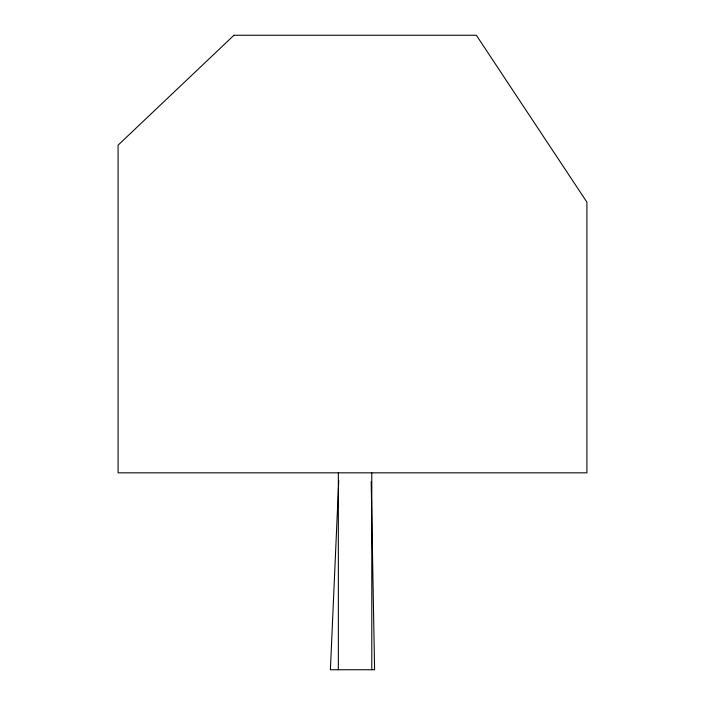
<?xml version="1.0" encoding="UTF-8"?>
<svg xmlns="http://www.w3.org/2000/svg" width="705" height="705" viewBox="0 0 705 705"><rect width="100%" height="100%" fill="white"/><g stroke="black" fill="none" stroke-linecap="round" stroke-linejoin="round"><path stroke-width="1.06" d="M338.752 480.537L330.398 669.75L374.602 669.75L371.191 481.638M371.791 472.835L371.791 669.75M338.338 472.835L338.338 669.75M233.954 35.25L118.079 145.168L118.079 472.835L586.921 472.835L586.921 202.159L476.351 35.25L233.954 35.25"/></g></svg>
